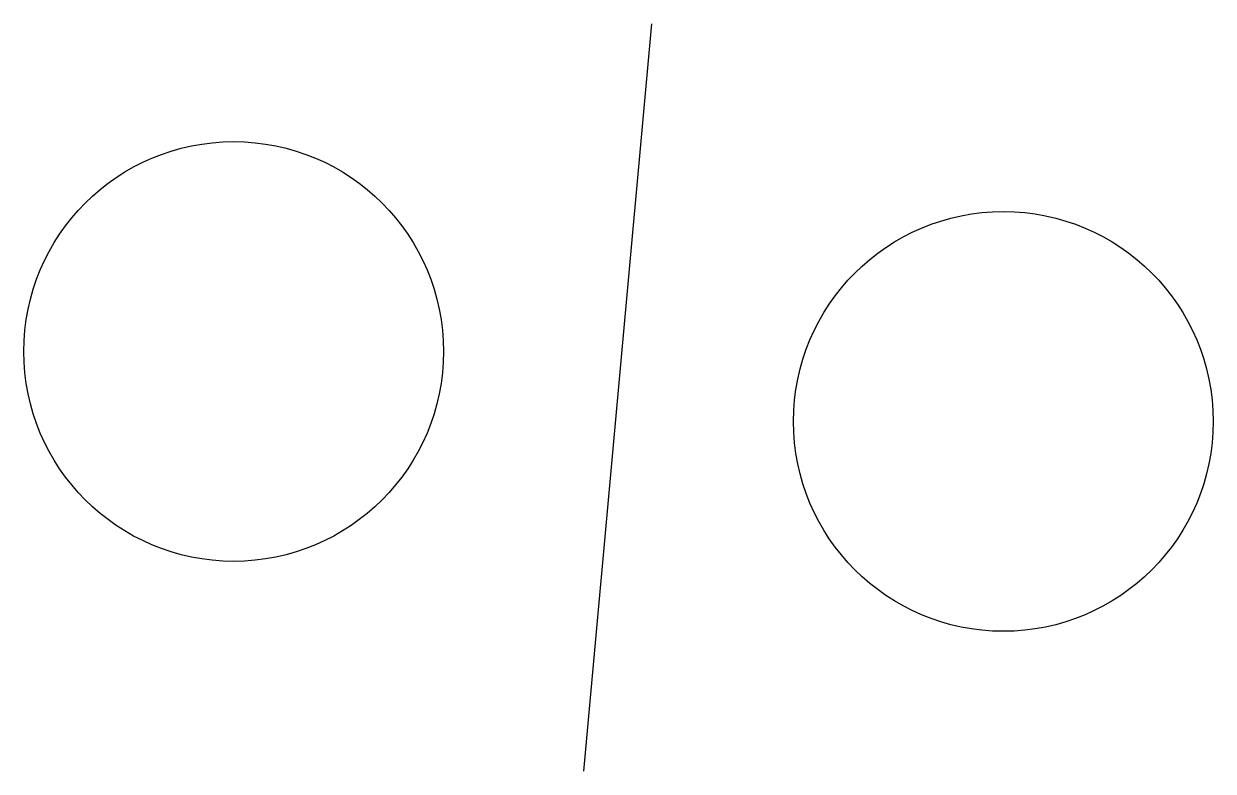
# Model space of a CAD drawing. Units: millimetres at full size, sheet at 1:100. Extents: x -13102 to 7714, y -4714 to 8369.
import ezdxf

# ---------------------------------------------------------------- set-up
doc = ezdxf.new("R2010")
doc.units = ezdxf.units.MM
doc.header["$LTSCALE"] = 100
doc.layers.add('0-0', color=7, linetype='Continuous')

msp = doc.modelspace()

# ---------------------------------------------------------------- linework, layer by layer
at = {"layer": '0-0'}
msp.add_line((-2116.8, 8368.7), (-3306.1, -4714.3), dxfattribs=at)
for centre in [(-9428.6, 2632.7), (4040.8, 1408.2)]:
    msp.add_circle(centre, 3673.5, dxfattribs=at)

doc.saveas('drawing.dxf')
